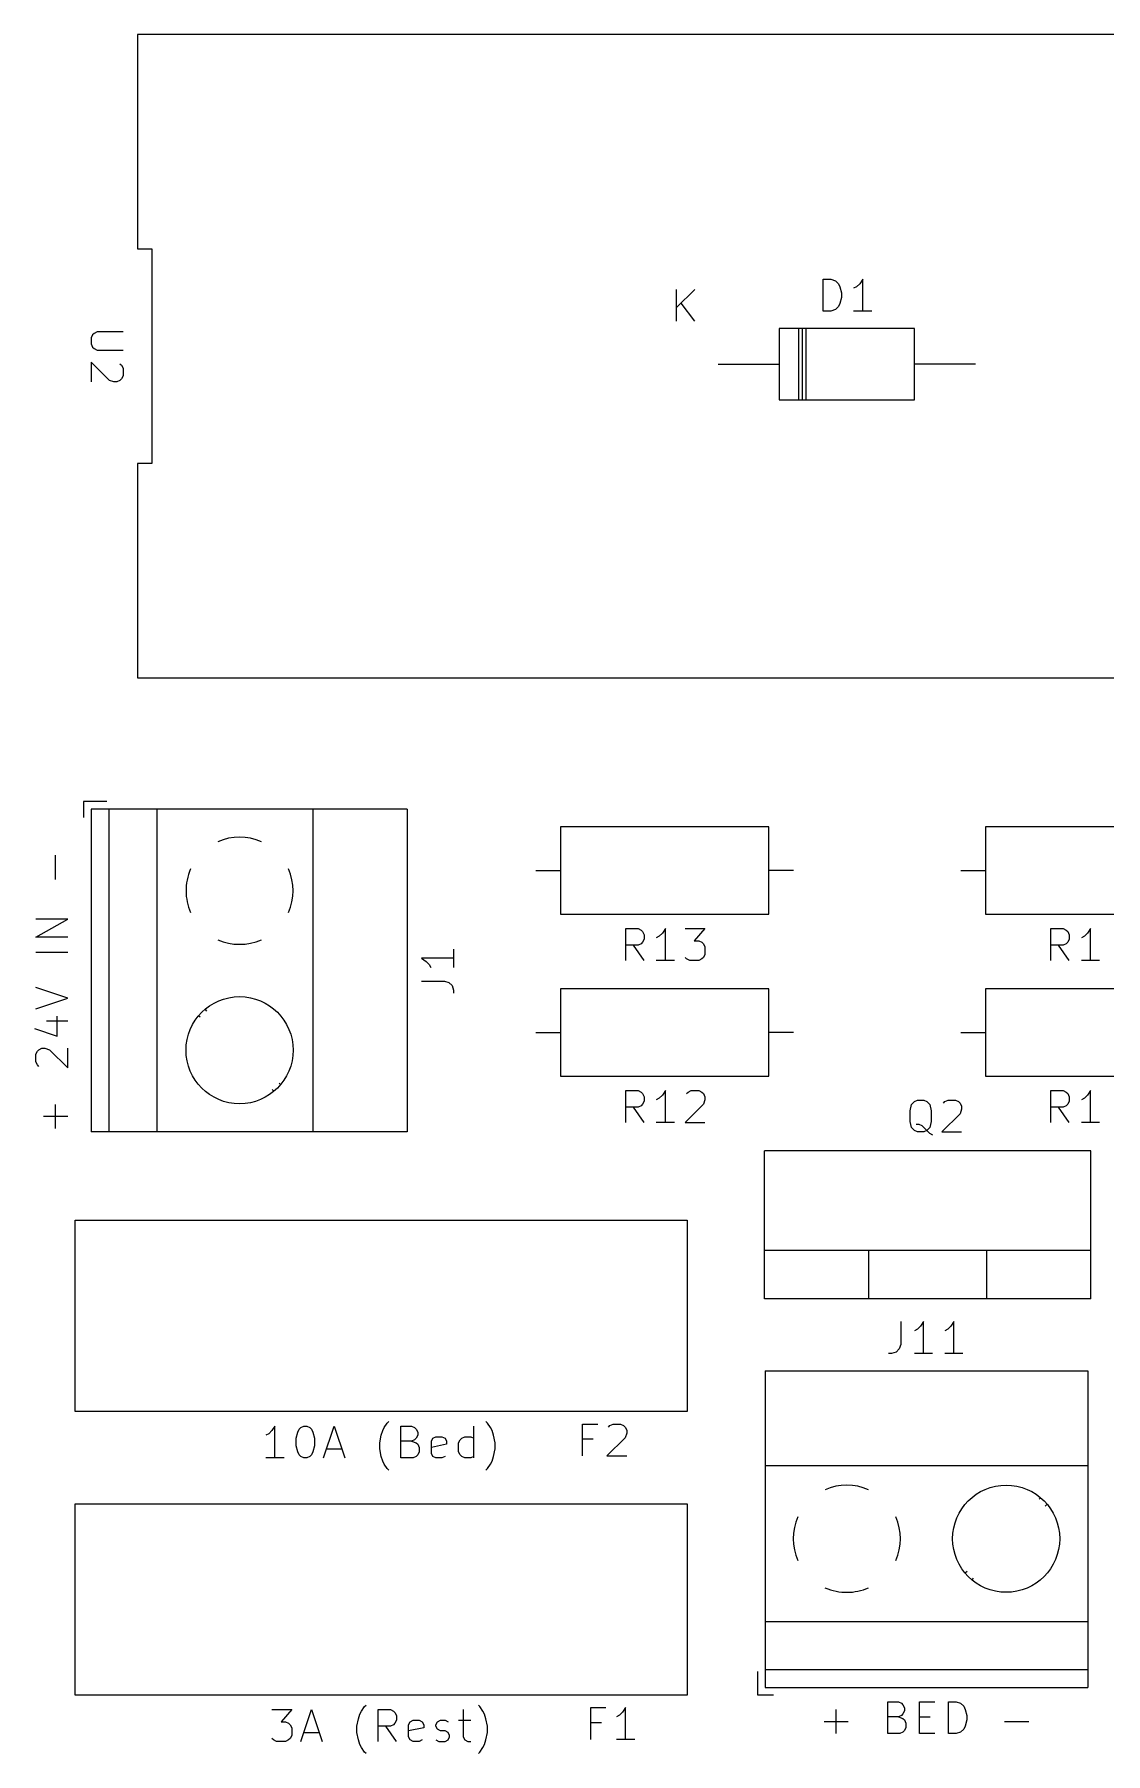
# Model space of a CAD drawing. Extents: x 1 to 112, y 2 to 94.
# Drawn here: x 0.7 to 34.3, y 1.5 to 55.4 of the extents above; entities that cross this region are included whole.
import ezdxf

# ---------------------------------------------------------------- set-up
doc = ezdxf.new("R2010")
doc.units = 0
doc.header["$MEASUREMENT"] = 0
doc.layers.add('BLACK', color=7, linetype='CONTINUOUS')

msp = doc.modelspace()

# ---------------------------------------------------------------- linework, layer by layer
at = {"layer": 'BLACK', "linetype": 'CONTINUOUS'}
for p, q in [((47.908, 55.429), (3.908, 55.429)), ((3.908, 55.429), (3.908, 48.7023)), ((3.908, 48.7023), (4.358, 48.7023)), ((4.358, 48.7023), (4.358, 41.9757)), ((25.4239, 46.7526), (25.4239, 47.7526)), ((25.4239, 47.7526), (25.662, 47.7526)), ((25.662, 47.7526), (25.8049, 47.705)), ((25.8049, 47.705), (25.9001, 47.6098)), ((25.9001, 47.6098), (25.9477, 47.5145)), ((25.9477, 47.5145), (25.9953, 47.324)), ((26.4715, 47.5145), (26.3763, 47.4669)), ((26.5668, 47.6098), (26.4715, 47.5145)), ((26.662, 47.7526), (26.5668, 47.6098)), ((26.662, 46.7526), (26.662, 47.7526)), ((20.8201, 46.4326), (20.8201, 47.4326)), ((21.3915, 47.4326), (20.8201, 46.8612)), ((21.3915, 46.4326), (20.963, 47.004)), ((25.9477, 46.9907), (25.9001, 46.8955)), ((25.9953, 47.1812), (25.9477, 46.9907)), ((25.9953, 47.324), (25.9953, 47.1812)), ((25.662, 46.7526), (25.4239, 46.7526)), ((25.8049, 46.8002), (25.662, 46.7526)), ((25.9001, 46.8955), (25.8049, 46.8002)), ((26.9477, 46.7526), (26.3763, 46.7526)), ((2.50324, 46.0057), (2.45562, 45.9104)), ((2.45562, 45.9104), (2.45562, 45.72)), ((2.55086, 46.0533), (2.50324, 46.0057)), ((2.64609, 46.1009), (2.55086, 46.0533)), ((3.45562, 46.1009), (2.64609, 46.1009)), ((24.042, 46.205), (24.042, 43.965)), ((28.282, 46.205), (24.042, 46.205)), ((24.642, 46.205), (24.642, 43.965)), ((24.762, 46.205), (24.762, 43.965)), ((24.882, 46.205), (24.882, 43.965)), ((28.282, 43.965), (28.282, 46.205)), ((2.45562, 45.72), (2.50324, 45.6247)), ((2.50324, 45.6247), (2.55086, 45.5771)), ((2.55086, 45.5771), (2.64609, 45.5295)), ((2.64609, 45.5295), (3.45562, 45.5295)), ((3.02705, 44.5771), (2.45562, 45.1485)), ((2.45562, 45.1485), (2.45562, 44.5295)), ((3.36038, 45.1009), (3.408, 45.0533)), ((3.408, 45.0533), (3.45562, 44.958)), ((3.45562, 44.958), (3.45562, 44.72)), ((22.122, 45.085), (24.042, 45.085)), ((30.202, 45.085), (28.282, 45.085)), ((3.1699, 44.5295), (3.02705, 44.5771)), ((3.26514, 44.5295), (3.1699, 44.5295)), ((3.36038, 44.5771), (3.26514, 44.5295)), ((3.408, 44.6247), (3.36038, 44.5771)), ((3.45562, 44.72), (3.408, 44.6247)), ((24.042, 43.965), (28.282, 43.965)), ((4.358, 41.9757), (3.908, 41.9757)), ((3.908, 41.9757), (3.908, 35.249)), ((3.908, 35.249), (47.908, 35.249)), ((2.212, 31.375), (2.212, 30.875)), ((2.952, 31.375), (2.212, 31.375)), ((12.373, 31.135), (2.452, 31.135)), ((2.452, 31.135), (2.452, 21.015)), ((3.012, 31.135), (3.012, 21.015)), ((4.512, 31.135), (4.512, 21.015)), ((9.413, 31.135), (9.413, 21.015)), ((12.373, 31.135), (12.373, 21.015)), ((23.717, 30.58), (17.177, 30.58)), ((17.177, 30.58), (17.177, 27.84)), ((23.717, 27.84), (23.717, 30.58)), ((30.512, 30.58), (30.512, 27.84)), ((37.052, 30.58), (30.512, 30.58)), ((1.34143, 28.9238), (1.34143, 29.6857)), ((16.407, 29.21), (17.177, 29.21)), ((24.487, 29.21), (23.717, 29.21)), ((29.742, 29.21), (30.512, 29.21)), ((0.72238, 27.1143), (1.72238, 27.6857)), ((1.72238, 27.6857), (0.72238, 27.6857)), ((17.177, 27.84), (23.717, 27.84)), ((30.512, 27.84), (37.052, 27.84)), ((1.72238, 27.1143), (0.72238, 27.1143)), ((19.2327, 26.3876), (19.2327, 27.3876)), ((19.2327, 27.3876), (19.6137, 27.3876)), ((19.6137, 27.3876), (19.7089, 27.34)), ((19.7089, 27.34), (19.7565, 27.2924)), ((19.7565, 26.959), (19.7089, 26.9114)), ((19.7565, 27.2924), (19.8041, 27.1971)), ((19.8041, 27.0543), (19.7565, 26.959)), ((19.8041, 27.1971), (19.8041, 27.0543)), ((20.2803, 27.1495), (20.1851, 27.1019)), ((20.3756, 27.2448), (20.2803, 27.1495)), ((20.4708, 27.3876), (20.3756, 27.2448)), ((20.4708, 26.3876), (20.4708, 27.3876)), ((21.0899, 27.3876), (21.7089, 27.3876)), ((21.7089, 27.3876), (21.3756, 27.0067)), ((21.3756, 27.0067), (21.5184, 27.0067)), ((21.5184, 27.0067), (21.6137, 26.959)), ((21.6137, 26.959), (21.6613, 26.9114)), ((32.5677, 26.3876), (32.5677, 27.3876)), ((32.5677, 27.3876), (32.9487, 27.3876)), ((32.9487, 27.3876), (33.0439, 27.34)), ((33.0439, 27.34), (33.0915, 27.2924)), ((33.0915, 26.959), (33.0439, 26.9114)), ((33.0915, 27.2924), (33.1391, 27.1971)), ((33.1391, 27.0543), (33.0915, 26.959)), ((33.1391, 27.1971), (33.1391, 27.0543)), ((33.6153, 27.1495), (33.5201, 27.1019)), ((33.7106, 27.2448), (33.6153, 27.1495)), ((33.8058, 27.3876), (33.7106, 27.2448)), ((33.8058, 26.3876), (33.8058, 27.3876)), ((1.72238, 26.6381), (0.72238, 26.6381)), ((13.8244, 26.456), (12.8244, 26.456)), ((12.8244, 26.456), (12.9672, 26.3607)), ((13.8244, 26.7417), (13.8244, 26.1702)), ((19.6137, 26.8638), (19.2327, 26.8638)), ((19.8041, 26.3876), (19.4708, 26.8638)), ((19.7089, 26.9114), (19.6137, 26.8638)), ((21.1375, 26.4352), (21.0899, 26.4829)), ((21.2327, 26.3876), (21.1375, 26.4352)), ((21.6137, 26.4352), (21.5184, 26.3876)), ((21.6613, 26.4829), (21.6137, 26.4352)), ((21.6613, 26.9114), (21.7089, 26.8162)), ((21.7089, 26.5781), (21.6613, 26.4829)), ((21.7089, 26.8162), (21.7089, 26.5781)), ((32.9487, 26.8638), (32.5677, 26.8638)), ((33.1391, 26.3876), (32.8058, 26.8638)), ((33.0439, 26.9114), (32.9487, 26.8638)), ((12.9672, 26.3607), (13.0625, 26.2655)), ((13.0625, 26.2655), (13.1101, 26.1702)), ((20.7565, 26.3876), (20.1851, 26.3876)), ((21.5184, 26.3876), (21.2327, 26.3876)), ((34.0915, 26.3876), (33.5201, 26.3876)), ((1.72238, 25.2095), (0.72238, 25.5429)), ((12.8244, 25.7417), (13.5387, 25.7417)), ((13.5387, 25.7417), (13.6815, 25.694)), ((13.6815, 25.694), (13.7768, 25.5988)), ((13.7768, 25.5988), (13.8244, 25.456)), ((13.8244, 25.456), (13.8244, 25.3607)), ((17.177, 25.5), (17.177, 22.76)), ((23.717, 25.5), (17.177, 25.5)), ((23.717, 22.76), (23.717, 25.5)), ((30.512, 25.5), (30.512, 22.76)), ((37.052, 25.5), (30.512, 25.5)), ((0.72238, 24.8762), (1.72238, 25.2095)), ((6.089, 24.802), (6.043, 24.849)), ((1.05571, 24.4952), (1.72238, 24.4952)), ((1.38905, 24.019), (1.38905, 24.6381)), ((5.873, 24.609), (5.838, 24.644)), ((0.67476, 24.2571), (1.38905, 24.019)), ((16.407, 24.13), (17.177, 24.13)), ((24.487, 24.13), (23.717, 24.13)), ((29.742, 24.13), (30.512, 24.13)), ((0.72238, 23.4476), (0.77, 23.5429)), ((0.72238, 23.2095), (0.72238, 23.4476)), ((0.77, 23.1143), (0.72238, 23.2095)), ((0.77, 23.5429), (0.81762, 23.5905)), ((0.81762, 23.5905), (0.91286, 23.6381)), ((0.91286, 23.6381), (1.00809, 23.6381)), ((1.00809, 23.6381), (1.15095, 23.5905)), ((1.15095, 23.5905), (1.72238, 23.019)), ((1.72238, 23.019), (1.72238, 23.6381)), ((0.81762, 23.0667), (0.77, 23.1143)), ((17.177, 22.76), (23.717, 22.76)), ((30.512, 22.76), (37.052, 22.76)), ((8.181, 22.3), (8.135, 22.347)), ((8.387, 22.505), (8.351, 22.54)), ((19.2327, 21.3076), (19.2327, 22.3076)), ((19.2327, 22.3076), (19.6137, 22.3076)), ((19.6137, 22.3076), (19.7089, 22.26)), ((19.7089, 22.26), (19.7565, 22.2124)), ((19.7565, 22.2124), (19.8041, 22.1171)), ((19.8041, 22.1171), (19.8041, 21.9743)), ((20.3756, 22.1648), (20.2803, 22.0695)), ((20.4708, 22.3076), (20.3756, 22.1648)), ((20.4708, 21.3076), (20.4708, 22.3076)), ((21.1375, 22.2124), (21.1851, 22.26)), ((21.1851, 22.26), (21.2803, 22.3076)), ((21.2803, 22.3076), (21.5184, 22.3076)), ((21.5184, 22.3076), (21.6137, 22.26)), ((21.6137, 22.26), (21.6613, 22.2124)), ((21.6613, 22.2124), (21.7089, 22.1171)), ((21.7089, 22.1171), (21.7089, 22.0219)), ((32.5677, 21.3076), (32.5677, 22.3076)), ((32.5677, 22.3076), (32.9487, 22.3076)), ((32.9487, 22.3076), (33.0439, 22.26)), ((33.0439, 22.26), (33.0915, 22.2124)), ((33.0915, 22.2124), (33.1391, 22.1171)), ((33.1391, 22.1171), (33.1391, 21.9743)), ((33.7106, 22.1648), (33.6153, 22.0695)), ((33.8058, 22.3076), (33.7106, 22.1648)), ((33.8058, 21.3076), (33.8058, 22.3076)), ((1.34143, 21.1143), (1.34143, 21.8762)), ((19.6137, 21.7838), (19.2327, 21.7838)), ((19.8041, 21.3076), (19.4708, 21.7838)), ((19.7089, 21.8314), (19.6137, 21.7838)), ((19.7565, 21.879), (19.7089, 21.8314)), ((19.8041, 21.9743), (19.7565, 21.879)), ((20.2803, 22.0695), (20.1851, 22.0219)), ((21.6613, 21.879), (21.0899, 21.3076)), ((21.7089, 22.0219), (21.6613, 21.879)), ((28.1465, 21.6773), (28.1941, 21.8678)), ((28.1465, 21.344), (28.1465, 21.6773)), ((28.1941, 21.8678), (28.2893, 21.963)), ((28.2893, 21.963), (28.3846, 22.0106)), ((28.3846, 22.0106), (28.575, 22.0106)), ((28.575, 22.0106), (28.6703, 21.963)), ((28.6703, 21.963), (28.7655, 21.8678)), ((28.7655, 21.8678), (28.8131, 21.6773)), ((28.8131, 21.6773), (28.8131, 21.344)), ((29.7179, 21.582), (29.1465, 21.0106)), ((29.1941, 21.9154), (29.2417, 21.963)), ((29.2417, 21.963), (29.337, 22.0106)), ((29.337, 22.0106), (29.575, 22.0106)), ((29.575, 22.0106), (29.6703, 21.963)), ((29.6703, 21.963), (29.7179, 21.9154)), ((29.7179, 21.9154), (29.7655, 21.8201)), ((29.7655, 21.7249), (29.7179, 21.582)), ((29.7655, 21.8201), (29.7655, 21.7249)), ((32.9487, 21.7838), (32.5677, 21.7838)), ((33.1391, 21.3076), (32.8058, 21.7838)), ((33.0439, 21.8314), (32.9487, 21.7838)), ((33.0915, 21.879), (33.0439, 21.8314)), ((33.1391, 21.9743), (33.0915, 21.879)), ((33.6153, 22.0695), (33.5201, 22.0219)), ((1.72238, 21.4952), (0.96048, 21.4952)), ((20.7565, 21.3076), (20.1851, 21.3076)), ((21.0899, 21.3076), (21.7089, 21.3076)), ((28.1941, 21.1535), (28.1465, 21.344)), ((28.2893, 21.0582), (28.1941, 21.1535)), ((28.3846, 21.0106), (28.2893, 21.0582)), ((28.4322, 21.2487), (28.337, 21.2487)), ((28.5274, 21.2011), (28.4322, 21.2487)), ((28.6703, 21.0582), (28.5274, 21.2011)), ((28.6703, 21.0582), (28.575, 21.0106)), ((28.7655, 21.1535), (28.6703, 21.0582)), ((28.7655, 20.963), (28.6703, 21.0582)), ((28.8131, 21.344), (28.7655, 21.1535)), ((34.0915, 21.3076), (33.5201, 21.3076)), ((12.373, 21.015), (2.452, 21.015)), ((28.575, 21.0106), (28.3846, 21.0106)), ((28.8608, 20.9154), (28.7655, 20.963)), ((29.1465, 21.0106), (29.7655, 21.0106)), ((23.582, 15.78), (23.582, 20.421)), ((33.822, 20.421), (23.582, 20.421)), ((33.822, 15.78), (33.822, 20.421)), ((1.957, 18.24), (21.157, 18.24)), ((1.957, 12.24), (1.957, 18.24)), ((21.157, 18.24), (21.157, 12.24)), ((33.822, 17.29), (23.582, 17.29)), ((26.851, 15.78), (26.851, 17.29)), ((30.552, 15.78), (30.552, 17.29)), ((33.822, 15.78), (23.582, 15.78)), ((27.8525, 15.0626), (27.8525, 14.3483)), ((28.3763, 14.8245), (28.281, 14.7769)), ((28.4715, 14.9198), (28.3763, 14.8245)), ((28.5668, 15.0626), (28.4715, 14.9198)), ((28.5668, 14.0626), (28.5668, 15.0626)), ((29.3287, 14.8245), (29.2334, 14.7769)), ((29.4239, 14.9198), (29.3287, 14.8245)), ((29.5191, 15.0626), (29.4239, 14.9198)), ((29.5191, 14.0626), (29.5191, 15.0626)), ((27.5668, 14.0626), (27.4715, 14.0626)), ((27.7096, 14.1102), (27.5668, 14.0626)), ((27.8049, 14.2055), (27.7096, 14.1102)), ((27.8525, 14.3483), (27.8049, 14.2055)), ((28.8525, 14.0626), (28.281, 14.0626)), ((29.8049, 14.0626), (29.2334, 14.0626)), ((23.602, 13.516), (33.722, 13.516)), ((23.602, 13.516), (23.602, 3.595)), ((33.722, 13.516), (33.722, 3.595)), ((21.157, 12.24), (1.957, 12.24)), ((11.6522, 11.74), (11.7475, 11.8829)), ((11.7475, 11.8829), (11.7951, 11.9305)), ((14.8903, 11.8829), (14.8427, 11.9305)), ((14.9856, 11.74), (14.8903, 11.8829)), ((8.03319, 11.5495), (7.93795, 11.5019)), ((8.12843, 11.6448), (8.03319, 11.5495)), ((8.22367, 11.7876), (8.12843, 11.6448)), ((8.22367, 10.7876), (8.22367, 11.7876)), ((8.89033, 11.4067), (8.93795, 11.5971)), ((8.89033, 11.1686), (8.89033, 11.4067)), ((8.93795, 11.5971), (8.98557, 11.6924)), ((8.98557, 11.6924), (9.03319, 11.74)), ((9.03319, 11.74), (9.12843, 11.7876)), ((9.12843, 11.7876), (9.22367, 11.7876)), ((9.22367, 11.7876), (9.3189, 11.74)), ((9.3189, 11.74), (9.36652, 11.6924)), ((9.36652, 11.6924), (9.41414, 11.5971)), ((9.41414, 11.5971), (9.46176, 11.4067)), ((9.46176, 11.4067), (9.46176, 11.1686)), ((9.74748, 10.7876), (10.0808, 11.7876)), ((10.0808, 11.7876), (10.4141, 10.7876)), ((11.5094, 11.2638), (11.557, 11.5019)), ((11.557, 11.5019), (11.6046, 11.6448)), ((11.6046, 11.6448), (11.6522, 11.74)), ((12.176, 10.7876), (12.176, 11.7876)), ((12.176, 11.7876), (12.5094, 11.7876)), ((12.5094, 11.7876), (12.6046, 11.74)), ((12.6046, 11.359), (12.5094, 11.3114)), ((12.6046, 11.74), (12.6522, 11.6924)), ((12.6522, 11.4067), (12.6046, 11.359)), ((12.6522, 11.6924), (12.6999, 11.5971)), ((12.6999, 11.5019), (12.6522, 11.4067)), ((12.6999, 11.5971), (12.6999, 11.5019)), ((13.1284, 11.3114), (13.176, 11.4067)), ((13.176, 11.4067), (13.2713, 11.4543)), ((13.2713, 11.4543), (13.4618, 11.4543)), ((13.4618, 11.4543), (13.557, 11.4067)), ((13.557, 11.4067), (13.6046, 11.3114)), ((13.9856, 11.2638), (14.0332, 11.359)), ((14.0332, 11.359), (14.0808, 11.4067)), ((14.0808, 11.4067), (14.176, 11.4543)), ((14.176, 11.4543), (14.3665, 11.4543)), ((14.3665, 11.4543), (14.4618, 11.4067)), ((14.4618, 10.7876), (14.4618, 11.7876)), ((15.0332, 11.6448), (14.9856, 11.74)), ((15.0808, 11.5019), (15.0332, 11.6448)), ((15.1284, 11.2638), (15.0808, 11.5019)), ((17.8753, 10.8506), (17.8753, 11.8506)), ((17.8753, 11.8506), (18.3515, 11.8506)), ((18.2087, 11.3744), (17.8753, 11.3744)), ((19.2087, 11.422), (18.6372, 10.8506)), ((18.6849, 11.7554), (18.7325, 11.803)), ((18.7325, 11.803), (18.8277, 11.8506)), ((18.8277, 11.8506), (19.0658, 11.8506)), ((19.0658, 11.8506), (19.161, 11.803)), ((19.161, 11.803), (19.2087, 11.7554)), ((19.2087, 11.7554), (19.2563, 11.6601)), ((19.2563, 11.5649), (19.2087, 11.422)), ((19.2563, 11.6601), (19.2563, 11.5649)), ((8.50938, 10.7876), (7.93795, 10.7876)), ((8.93795, 10.9781), (8.89033, 11.1686)), ((8.98557, 10.8829), (8.93795, 10.9781)), ((9.03319, 10.8352), (8.98557, 10.8829)), ((9.12843, 10.7876), (9.03319, 10.8352)), ((9.22367, 10.7876), (9.12843, 10.7876)), ((9.3189, 10.8352), (9.22367, 10.7876)), ((9.36652, 10.8829), (9.3189, 10.8352)), ((9.41414, 10.9781), (9.36652, 10.8829)), ((9.46176, 11.1686), (9.41414, 10.9781)), ((9.84271, 11.0733), (10.3189, 11.0733)), ((11.5094, 11.0733), (11.5094, 11.2638)), ((11.557, 10.8352), (11.5094, 11.0733)), ((11.6046, 10.6924), (11.557, 10.8352)), ((12.5094, 11.3114), (12.176, 11.3114)), ((12.557, 10.7876), (12.176, 10.7876)), ((12.5094, 11.3114), (12.6522, 11.2638)), ((12.6522, 10.8352), (12.557, 10.7876)), ((12.6522, 11.2638), (12.6999, 11.2162)), ((12.6999, 10.8829), (12.6522, 10.8352)), ((12.6999, 11.2162), (12.7475, 11.121)), ((12.7475, 10.9781), (12.6999, 10.8829)), ((12.7475, 11.121), (12.7475, 10.9781)), ((13.1284, 10.9305), (13.1284, 11.3114)), ((13.6046, 11.2162), (13.1284, 11.121)), ((13.176, 10.8352), (13.1284, 10.9305)), ((13.2713, 10.7876), (13.176, 10.8352)), ((13.4618, 10.7876), (13.2713, 10.7876)), ((13.557, 10.8352), (13.4618, 10.7876)), ((13.6046, 11.3114), (13.6046, 11.2162)), ((13.9856, 10.9781), (13.9856, 11.2638)), ((14.0332, 10.8829), (13.9856, 10.9781)), ((14.0808, 10.8352), (14.0332, 10.8829)), ((14.176, 10.7876), (14.0808, 10.8352)), ((14.3665, 10.7876), (14.176, 10.7876)), ((14.4618, 10.8352), (14.3665, 10.7876)), ((15.0332, 10.6924), (15.0808, 10.8352)), ((15.0808, 10.8352), (15.1284, 11.0733)), ((15.1284, 11.0733), (15.1284, 11.2638)), ((18.6372, 10.8506), (19.2563, 10.8506)), ((11.6522, 10.5971), (11.6046, 10.6924)), ((11.7475, 10.4543), (11.6522, 10.5971)), ((11.7951, 10.4067), (11.7475, 10.4543)), ((14.8427, 10.4067), (14.8903, 10.4543)), ((14.8903, 10.4543), (14.9856, 10.5971)), ((14.9856, 10.5971), (15.0332, 10.6924)), ((23.602, 10.556), (33.722, 10.556)), ((1.957, 3.35), (1.957, 9.35)), ((1.957, 9.35), (21.157, 9.35)), ((21.157, 9.35), (21.157, 3.35)), ((32.232, 9.53), (32.197, 9.494)), ((32.437, 9.324), (32.39, 9.278)), ((29.935, 7.232), (29.888, 7.186)), ((30.128, 7.016), (30.093, 6.981)), ((23.602, 5.655), (33.722, 5.655)), ((23.362, 4.095), (23.362, 3.355)), ((23.602, 4.155), (33.722, 4.155)), ((21.157, 3.35), (1.957, 3.35)), ((23.362, 3.355), (23.862, 3.355)), ((23.602, 3.595), (33.722, 3.595)), ((8.12843, 2.89762), (8.74748, 2.89762)), ((8.74748, 2.89762), (8.41414, 2.51667)), ((9.03319, 1.89762), (9.36652, 2.89762)), ((9.36652, 2.89762), (9.69986, 1.89762)), ((10.8427, 2.6119), (10.8903, 2.75476)), ((10.8903, 2.75476), (10.938, 2.85)), ((10.938, 2.85), (11.0332, 2.99286)), ((11.0332, 2.99286), (11.0808, 3.04048)), ((11.4618, 1.89762), (11.4618, 2.89762)), ((11.4618, 2.89762), (11.8427, 2.89762)), ((11.8427, 2.89762), (11.938, 2.85)), ((11.938, 2.85), (11.9856, 2.80238)), ((11.9856, 2.80238), (12.0332, 2.70714)), ((12.0332, 2.70714), (12.0332, 2.56429)), ((14.1284, 2.89762), (14.1284, 2.04048)), ((14.6522, 2.99286), (14.6046, 3.04048)), ((14.7475, 2.85), (14.6522, 2.99286)), ((14.7951, 2.75476), (14.7475, 2.85)), ((14.8427, 2.6119), (14.7951, 2.75476)), ((18.1293, 1.96062), (18.1293, 2.96062)), ((18.1293, 2.96062), (18.6055, 2.96062)), ((19.0341, 2.72252), (18.9389, 2.6749)), ((19.1293, 2.81776), (19.0341, 2.72252)), ((19.2246, 2.96062), (19.1293, 2.81776)), ((19.2246, 1.96062), (19.2246, 2.96062)), ((25.8287, 2.14262), (25.8287, 2.90452)), ((27.4477, 2.14262), (27.4477, 3.14262)), ((27.4477, 3.14262), (27.781, 3.14262)), ((27.781, 3.14262), (27.8763, 3.095)), ((27.8763, 2.71405), (27.781, 2.66643)), ((27.8763, 3.095), (27.9239, 3.04738)), ((27.9239, 2.76167), (27.8763, 2.71405)), ((27.9239, 3.04738), (27.9715, 2.95214)), ((27.9715, 2.8569), (27.9239, 2.76167)), ((27.9715, 2.95214), (27.9715, 2.8569)), ((28.4477, 2.14262), (28.4477, 3.14262)), ((28.4477, 3.14262), (28.9239, 3.14262)), ((29.3525, 2.14262), (29.3525, 3.14262)), ((29.3525, 3.14262), (29.5906, 3.14262)), ((29.5906, 3.14262), (29.7334, 3.095)), ((29.7334, 3.095), (29.8287, 2.99976)), ((29.8287, 2.99976), (29.8763, 2.90452)), ((29.8763, 2.90452), (29.9239, 2.71405)), ((29.9239, 2.71405), (29.9239, 2.57119)), ((8.41414, 2.51667), (8.557, 2.51667)), ((8.557, 2.51667), (8.65224, 2.46905)), ((8.65224, 2.46905), (8.69986, 2.42143)), ((8.69986, 2.42143), (8.74748, 2.32619)), ((8.74748, 2.32619), (8.74748, 2.0881)), ((9.12843, 2.18333), (9.60462, 2.18333)), ((10.7951, 2.37381), (10.8427, 2.6119)), ((10.7951, 2.18333), (10.7951, 2.37381)), ((10.8427, 1.94524), (10.7951, 2.18333)), ((11.8427, 2.37381), (11.4618, 2.37381)), ((12.0332, 1.89762), (11.6999, 2.37381)), ((11.938, 2.42143), (11.8427, 2.37381)), ((11.9856, 2.46905), (11.938, 2.42143)), ((12.0332, 2.56429), (11.9856, 2.46905)), ((12.4141, 2.42143), (12.4618, 2.51667)), ((12.4141, 2.04048), (12.4141, 2.42143)), ((12.8903, 2.32619), (12.4141, 2.23095)), ((12.4618, 2.51667), (12.557, 2.56429)), ((12.557, 2.56429), (12.7475, 2.56429)), ((12.7475, 2.56429), (12.8427, 2.51667)), ((12.8427, 2.51667), (12.8903, 2.42143)), ((12.8903, 2.42143), (12.8903, 2.32619)), ((13.2713, 2.42143), (13.3189, 2.51667)), ((13.2713, 2.37381), (13.2713, 2.42143)), ((13.3189, 2.27857), (13.2713, 2.37381)), ((13.3189, 2.51667), (13.4141, 2.56429)), ((13.4141, 2.23095), (13.3189, 2.27857)), ((13.4141, 2.56429), (13.557, 2.56429)), ((13.557, 2.23095), (13.4141, 2.23095)), ((13.557, 2.56429), (13.6522, 2.51667)), ((13.6522, 2.18333), (13.557, 2.23095)), ((13.6999, 2.0881), (13.6522, 2.18333)), ((13.9856, 2.56429), (14.3665, 2.56429)), ((14.8903, 2.37381), (14.8427, 2.6119)), ((14.8427, 1.94524), (14.8903, 2.18333)), ((14.8903, 2.18333), (14.8903, 2.37381)), ((18.4627, 2.48443), (18.1293, 2.48443)), ((25.4477, 2.52357), (26.2096, 2.52357)), ((27.781, 2.66643), (27.4477, 2.66643)), ((27.781, 2.66643), (27.9239, 2.61881)), ((27.9239, 2.19024), (27.8287, 2.14262)), ((27.9239, 2.61881), (27.9715, 2.57119)), ((27.9715, 2.23786), (27.9239, 2.19024)), ((27.9715, 2.57119), (28.0191, 2.47595)), ((28.0191, 2.3331), (27.9715, 2.23786)), ((28.0191, 2.47595), (28.0191, 2.3331)), ((28.4477, 2.66643), (28.781, 2.66643)), ((29.7334, 2.19024), (29.5906, 2.14262)), ((29.8287, 2.28548), (29.7334, 2.19024)), ((29.8763, 2.38071), (29.8287, 2.28548)), ((29.9239, 2.57119), (29.8763, 2.38071)), ((31.1144, 2.52357), (31.8763, 2.52357)), ((8.17605, 1.94524), (8.12843, 1.99286)), ((8.27128, 1.89762), (8.17605, 1.94524)), ((8.557, 1.89762), (8.27128, 1.89762)), ((8.65224, 1.94524), (8.557, 1.89762)), ((8.69986, 1.99286), (8.65224, 1.94524)), ((8.74748, 2.0881), (8.69986, 1.99286)), ((10.8903, 1.80238), (10.8427, 1.94524)), ((10.938, 1.70714), (10.8903, 1.80238)), ((11.0332, 1.56429), (10.938, 1.70714)), ((12.4618, 1.94524), (12.4141, 2.04048)), ((12.557, 1.89762), (12.4618, 1.94524)), ((12.7475, 1.89762), (12.557, 1.89762)), ((12.8427, 1.94524), (12.7475, 1.89762)), ((13.2713, 1.94524), (13.3665, 1.89762)), ((13.3665, 1.89762), (13.557, 1.89762)), ((13.557, 1.89762), (13.6522, 1.94524)), ((13.6522, 1.94524), (13.6999, 2.04048)), ((13.6999, 2.04048), (13.6999, 2.0881)), ((14.1284, 2.04048), (14.176, 1.94524)), ((14.176, 1.94524), (14.2713, 1.89762)), ((14.2713, 1.89762), (14.3665, 1.89762)), ((14.6522, 1.56429), (14.7475, 1.70714)), ((14.7475, 1.70714), (14.7951, 1.80238)), ((14.7951, 1.80238), (14.8427, 1.94524)), ((19.5103, 1.96062), (18.9389, 1.96062)), ((27.8287, 2.14262), (27.4477, 2.14262)), ((28.9239, 2.14262), (28.4477, 2.14262)), ((29.5906, 2.14262), (29.3525, 2.14262)), ((11.0808, 1.51667), (11.0332, 1.56429)), ((14.6046, 1.51667), (14.6522, 1.56429))]:
    msp.add_line(p, q, dxfattribs=at)
at = {"layer": 'BLACK'}
for centre in [(7.112, 23.575), (31.162, 8.255)]:
    msp.add_circle(centre, 1.68, dxfattribs=at)
for centre, radius, start, end in [((7.112, 28.575), 1.6805, 65.9821, 113.982), ((7.112, 28.575), 1.6805, 155.982, 180.982), ((7.112, 28.575), 1.6805, -24.0179, 23.9821), ((7.112, 28.575), 1.68, 180, 204), ((7.112, 28.575), 1.6805, -114.018, -66.0179), ((26.162, 8.255), 1.6805, 65.9821, 113.982), ((26.162, 8.255), 1.6805, 155.982, 203.982), ((26.162, 8.255), 1.6805, -24.0179, 23.9821), ((26.162, 8.255), 1.6805, -114.018, -89.0179), ((26.162, 8.255), 1.68, -90, -66)]:
    msp.add_arc(centre, radius, start, end, dxfattribs=at)

doc.saveas('drawing.dxf')
